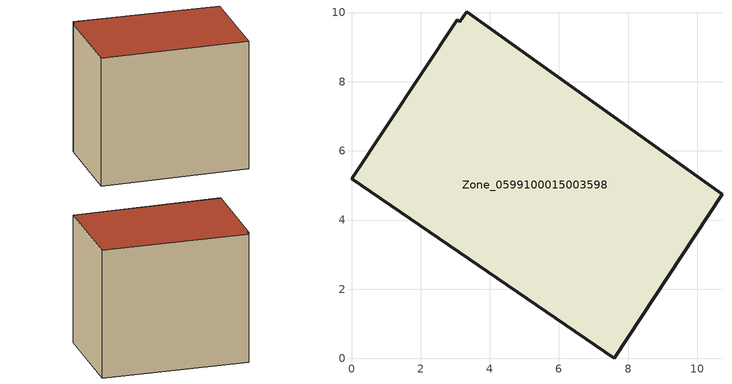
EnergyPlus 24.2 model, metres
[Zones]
Zone_0599100015003598
 floor ground (C_G): 3.33,10.03 10.71,4.75 7.59,0 0,5.2 3.06,9.79 3.14,9.74 z0.58
 wall outside (C_F): 7.59,0 10.71,4.75 3.33,10.03 3.14,9.74 3.06,9.79 0,5.2 7.59,0 z0.58:8.83
 roof outside (C_R): 10.71,4.75 3.33,10.03 3.14,9.74 3.06,9.79 0,5.2 7.59,0 z8.83
[BUILDING]
Pand.0599100015003598: North Axis=0; Terrain=City; Loads Convergence Tolerance Value=0.04; Temperature Convergence Tolerance Value=0.4; Solar Distribution=FullExterior; Maximum Number of Warmup Days=25; Minimum Number of Warmup Days=1
[Site:Location]
Rotterdam.The.Hague.AP_ZH_NLD Design_Conditions: Latitude=51.96; Longitude=4.45; Time Zone=1; Elevation=-4.5
[SITE:GROUNDTEMPERATURE:BUILDINGSURFACE]
18, 18, 18, 18, 18, 18, 18, 18, 18, 18, 18, 18
[MATERIAL] Thermal Absorptance=0.9; Solar Absorptance=0.7; Visible Absorptance=0.7
Name | Roughness | Thickness | Conductivity | Density | Specific Heat
G.TI.1975-1991 | MediumSmooth | 0.15 | 0.288461 | 540 | 1210
F.TI.1975-1991 | Rough | 0.3 | 0.230769 | 1920 | 840
R.TI.1975-1991 | MediumRough | 0.2 | 0.153846 | 1500 | 1000
[CONSTRUCTION]
C_G: G.TI.1975-1991
C_F: F.TI.1975-1991
C_R: R.TI.1975-1991
[ZONE]
Zone_0599100015003598: Type=1; Multiplier=1; Ceiling Height=Autocalculate; Volume=Autocalculate; Floor Area=autocalculate; Part of Total Floor Area=Yes
[ZONEINFILTRATION:DESIGNFLOWRATE]
Infil_Zone_0599100015003598: Zone or ZoneList or Space or SpaceList=Zone_0599100015003598; Schedule=AlwaysOn; Design Flow Rate Calculation Method=Flow/Area; Flow Rate per Floor Area=0.003; Constant Term Coefficient=1; Temperature Term Coefficient=0; Velocity Term Coefficient=0; Velocity Squared Term Coefficient=0
[HVACTEMPLATE:ZONE:IDEALLOADSAIRSYSTEM]
Zone_0599100015003598: Maximum Heating Supply Air Temperature=50; Minimum Cooling Supply Air Temperature=13; Maximum Heating Supply Air Humidity Ratio=0.0156; Minimum Cooling Supply Air Humidity Ratio=0.0077; Heating Limit=NoLimit; Cooling Limit=NoLimit; Dehumidification Control Type=ConstantSensibleHeatRatio; Cooling Sensible Heat Ratio=0.7; Dehumidification Setpoint=60; Humidification Control Type=None; Humidification Setpoint=30; Outdoor Air Method=None; Outdoor Air Flow Rate per Person=0.00944; Outdoor Air Flow Rate per Zone Floor Area=0; Outdoor Air Flow Rate per Zone=0; Demand Controlled Ventilation Type=None; Outdoor Air Economizer Type=NoEconomizer; Heat Recovery Type=None; Sensible Heat Recovery Effectiveness=0.7; Latent Heat Recovery Effectiveness=0.65
[ZONECONTROL:THERMOSTAT]
ThermostatControl_Zone_0599100015003598: Zone or ZoneList=Zone_0599100015003598; Control Type Schedule=DualSetpointControlType; Control 1=Thermostat_Zone_0599100015003598; Temperature Difference Between Cutout And Setpoint=0
[THERMOSTATSETPOINT:DUALSETPOINT]
Thermostat_Zone_0599100015003598: Heating Setpoint Temperature Schedule=HeatingSetpoint_Zone_0599100015003598; Cooling Setpoint Temperature Schedule=CoolingSetpoint_Zone_0599100015003598
[SCHEDULE:COMPACT]
HeatingSetpoint_Zone_0599100015003598: Through: 12/31, For: AllDays, Until: 24:00, 21
CoolingSetpoint_Zone_0599100015003598: Through: 12/31, For: AllDays, Until: 24:00, 24
DualSetpointControlType: Through: 12/31, For: AllDays, Until: 24:00, 4
AlwaysOn: Through: 12/31, For: AllDays, Until: 24:00, 1
